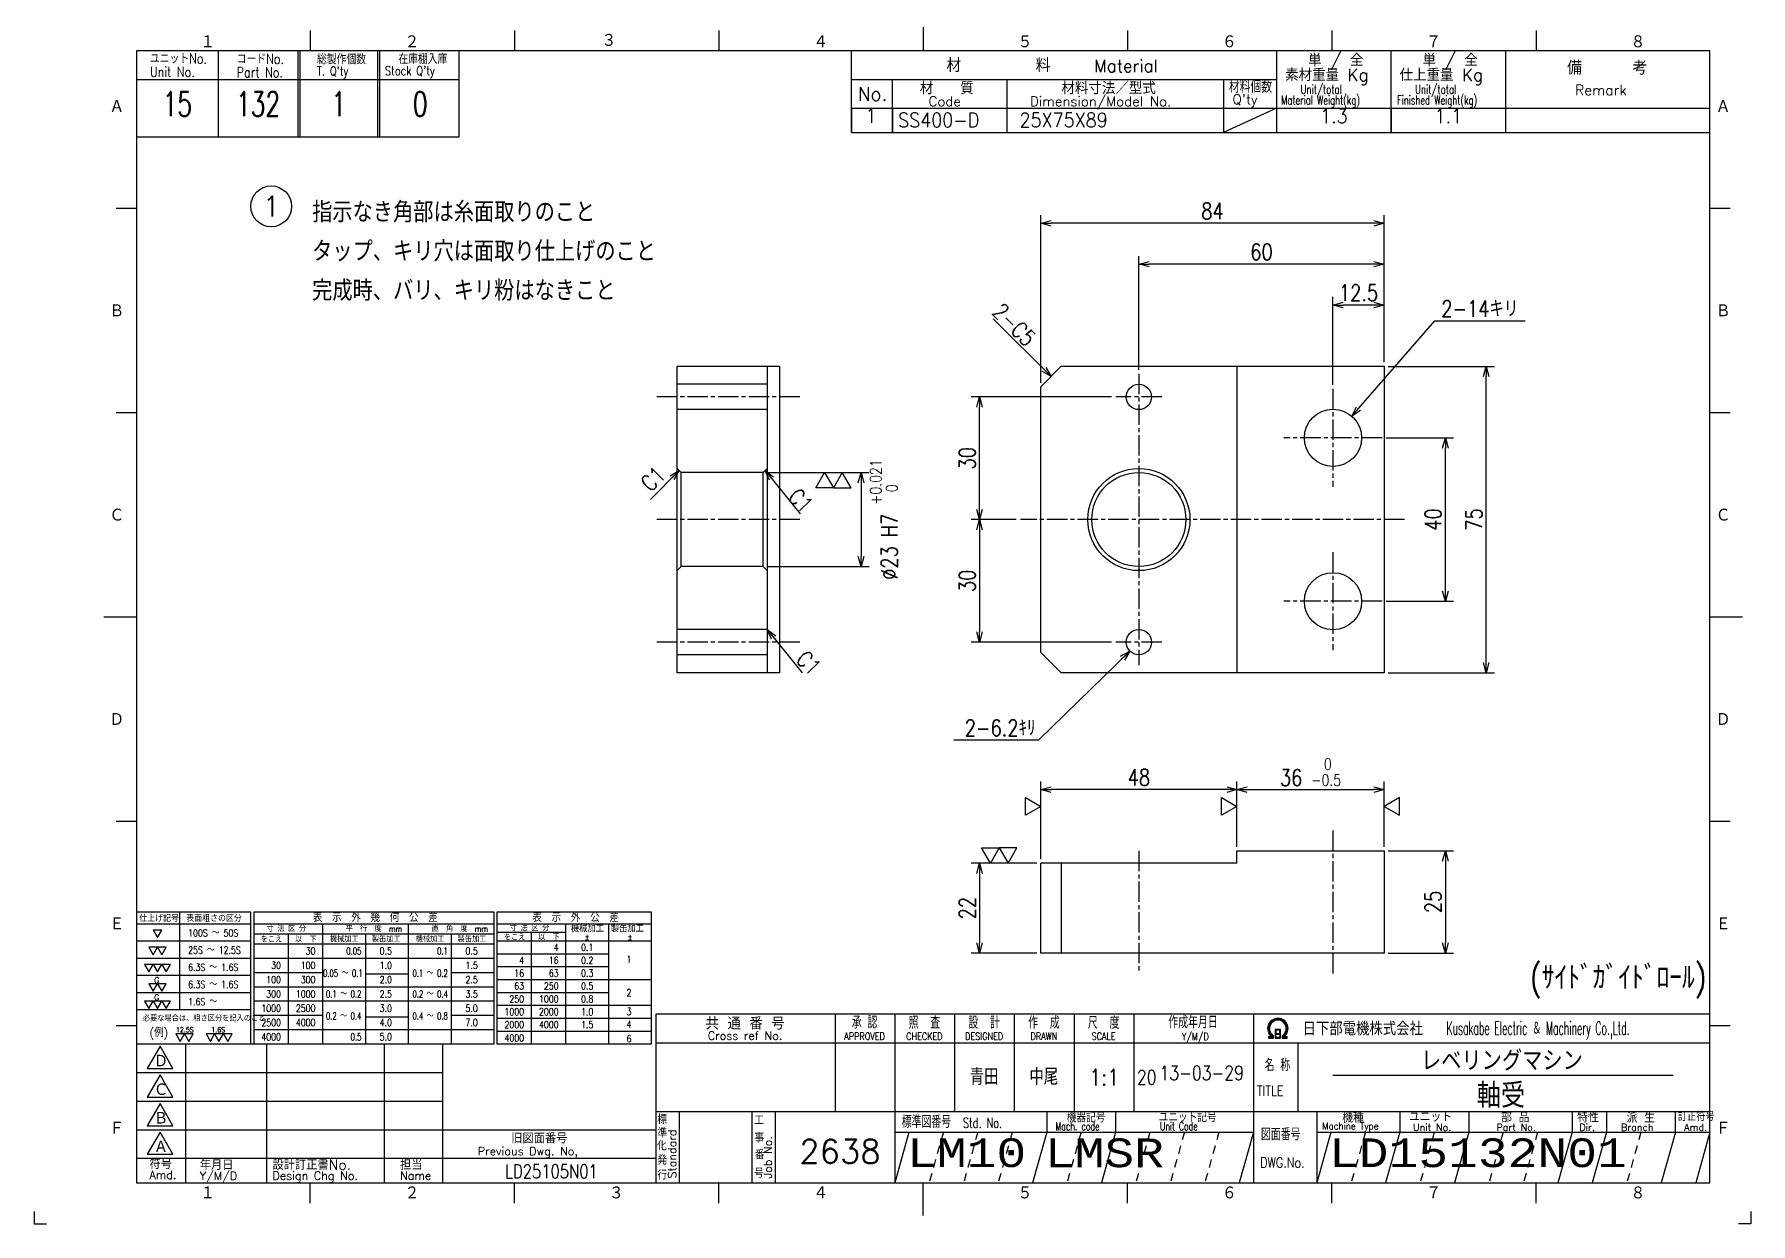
# Model space of a CAD drawing. Extents: x 0 to 420, y 0 to 594.
# Drawn here: x 0 to 420, y 0 to 291.1 of the extents above; entities that cross this region are included whole.
import ezdxf
from ezdxf.enums import TextEntityAlignment as Align

# ---------------------------------------------------------------- set-up
doc = ezdxf.new("R2010")
doc.units = 0
doc.linetypes.add('GEN3A', pattern=[3.5, 2, -1.5])
doc.linetypes.add('GEN7A', pattern=[7.5, 5, -0.75, 1, -0.75])
doc.layers.get('0').update_dxf_attribs({"linetype": 'CONTINUOUS'})
doc.layers.get('DEFPOINTS').update_dxf_attribs({"linetype": 'CONTINUOUS'})
for name, color, linetype in [('2', 5, 'CONTINUOUS'), ('4', 3, 'CONTINUOUS'), ('5', 3, 'CONTINUOUS'), ('6', 52, 'CONTINUOUS'), ('7A', 4, 'GEN7A'), ('8', 1, 'CONTINUOUS'), ('RAHM2', 1, 'CONTINUOUS'), ('RAHM3', 52, 'CONTINUOUS')]:
    doc.layers.add(name, color=color, linetype=linetype)
doc.styles.add('DIMENSION', font='monotxt.shx', dxfattribs={"bigfont": 'bigfont.shx'})
doc.styles.get("Standard").update_dxf_attribs({"font": 'romans.shx', "width": 0.8, "bigfont": 'extfont.shx'})
doc.dimstyles.new('GEN-ISO', dxfattribs={"dimtxt": 4, "dimasz": 2.5, "dimexe": 2, "dimexo": 1, "dimgap": 1, "dimtad": 3, "dimdec": 3, "dimrnd": 0.001, "dimdsep": 46, "dimtxsty": 'Standard', "dimblk": 'OPEN30', "dimcen": 0, "dimclrt": 52, "dimadec": 0, "dimazin": 0, "dimtp": 0.1, "dimtm": 0.1, "dimtfac": 0.6, "dimtdec": 3, "dimtmove": 0, "dimatfit": 3, "dimldrblk": 'OPEN30', "dimfxl": 1, "dimarcsym": 0})

# ---------------------------------------------------------------- blocks, each defined once
blk = doc.blocks.new('1A3ﾌﾞﾋﾝ')
at = {"layer": 'RAHM2', "color": 5, "linetype": 'Continuous'}
for p, q in [((3, 297), (0, 297)), ((0, 297), (0, 294)), ((217.5, 295), (217.5, 287)), ((417, 297), (420, 297)), ((420, 297), (420, 294)), ((67.5, 292), (67.5, 287)), ((117.5, 292), (117.5, 287)), ((167.5, 292), (167.5, 287)), ((267.5, 292), (267.5, 287)), ((317.5, 292), (317.5, 287)), ((367.5, 292), (367.5, 287)), ((410, 287), (25, 287)), ((25, 287), (25, 10)), ((104, 266), (104, 287)), ((410, 10), (410, 287)), ((25, 266), (64.5, 266)), ((64.5, 266), (104, 266)), ((20, 248.5), (25, 248.5)), ((410, 248.5), (415, 248.5)), ((20, 198.5), (25, 198.5)), ((410, 198.5), (415, 198.5)), ((17, 148.5), (25, 148.5)), ((410, 148.5), (418, 148.5)), ((20, 98.5), (25, 98.5)), ((410, 98.5), (415, 98.5)), ((20, 48.5), (25, 48.5)), ((410, 48.5), (415, 48.5)), ((25, 10), (410, 10)), ((67.5, 5), (67.5, 10)), ((117.5, 5), (117.5, 10)), ((217.5, 2), (217.5, 10)), ((267.5, 5), (267.5, 10)), ((317.5, 5), (317.5, 10)), ((367.5, 5), (367.5, 10)), ((0, 3), (0, 0)), ((0, 0), (3, 0)), ((420, 0), (417, 0)), ((420, 3), (420, 0))]:
    blk.add_line(p, q, dxfattribs=at)
at = {"layer": 'RAHM2', "color": 7, "linetype": 'Continuous'}
for p, q in [((45, 287), (45, 266)), ((64.5, 287), (64.5, 266)), ((65, 287), (65, 266)), ((84, 287), (84, 266)), ((84.5, 287), (84.5, 266)), ((200, 267), (200, 287)), ((304, 287), (304, 267)), ((332, 267), (332, 287)), ((360, 287), (360, 267)), ((25, 280), (64.5, 280)), ((64.5, 280), (104, 280)), ((200, 280), (304, 280)), ((210, 267), (210, 280)), ((238, 280), (238, 267)), ((291, 280), (291, 267)), ((200, 273), (410, 273)), ((200, 267), (410, 267)), ((195.93, 51.26), (195.93, 27.42)), ((210.55, 51.26), (210.55, 10)), ((225.18, 51.26), (225.18, 27.42)), ((239.8, 51.26), (239.8, 27.42)), ((254.43, 51.26), (254.43, 27.42)), ((269.05, 51.26), (269.05, 27.42)), ((298.3, 51.26), (298.3, 10)), ((25, 44), (100, 44)), ((37, 44), (37, 10)), ((56.8, 44), (56.8, 10)), ((85.6, 44), (85.6, 10)), ((100, 10), (100, 44)), ((152.05, 44.26), (410, 44.26)), ((269.05, 44.26), (269.05, 27.42)), ((298.3, 44.26), (298.3, 44.26)), ((309.17, 44.26), (309.17, 27.42)), ((25, 37), (100, 37)), ((25, 30), (100, 30)), ((152.05, 27.42), (410, 27.42)), ((157.77, 27.42), (157.77, 10)), ((175.59, 27.42), (175.59, 10)), ((181.3, 27.42), (181.3, 10)), ((247.73, 27.42), (247.73, 22.42)), ((264.59, 27.42), (264.59, 22.42)), ((313.83, 27.42), (313.83, 10)), ((334.15, 27.42), (334.15, 22.42)), ((351, 27.42), (351, 22.42)), ((376.29, 27.42), (376.29, 22.42)), ((384.72, 27.42), (384.72, 22.42)), ((401.57, 22.42), (401.57, 27.42)), ((25, 23), (100, 23)), ((100, 23), (152.05, 23)), ((210.55, 22.42), (298.3, 22.42)), ((313.83, 22.42), (410, 22.42)), ((25, 16), (100, 16)), ((100, 16), (152.05, 16)), ((167.5, 5), (167.5, 10))]:
    blk.add_line(p, q, dxfattribs=at)
at = {"layer": 'RAHM2', "color": 3, "linetype": 'Continuous'}
for p, q in [((317.73, 36.35), (401.03, 36.35)), ((214.02, 22.42), (210.55, 10)), ((247.73, 22.42), (244.26, 10)), ((264.59, 22.42), (261.12, 10)), ((298.3, 22.42), (294.83, 10)), ((334.15, 22.42), (330.68, 10)), ((351, 22.42), (347.54, 10)), ((376.29, 22.42), (372.82, 10)), ((384.72, 22.42), (381.25, 10)), ((410, 22.42), (406.54, 10))]:
    blk.add_line(p, q, dxfattribs=at)
at = {"layer": 'RAHM2', "color": 3, "linetype": 'GEN3A'}
for p, q in [((222.44, 22.42), (218.98, 10)), ((230.87, 22.42), (227.41, 10)), ((239.3, 22.42), (235.84, 10)), ((256.16, 22.42), (252.69, 10)), ((273.01, 22.42), (269.55, 10)), ((281.44, 22.42), (277.98, 10)), ((289.87, 22.42), (286.41, 10)), ((325.72, 22.42), (322.25, 10)), ((342.57, 22.42), (339.11, 10)), ((359.43, 22.42), (355.97, 10)), ((367.86, 22.42), (364.39, 10)), ((393.14, 22.42), (389.68, 10))]:
    blk.add_line(p, q, dxfattribs=at)
at = {"layer": 'RAHM2', "color": 5, "linetype": 'Continuous'}
blk.add_lwpolyline([(410, 51.26), (152.05, 51.26), (152.05, 10)], dxfattribs=at)
at = {"layer": 'RAHM2', "color": 7, "linetype": 'Continuous'}
for points in [[(303.62, 47.51), (303.62, 45.4), (304.92, 45.4), (304.92, 47.51), (303.62, 47.51)], [(303.77, 47.36), (303.77, 46.53), (304.77, 46.53), (304.77, 47.36), (303.77, 47.36)], [(304.77, 46.38), (304.77, 45.55), (303.77, 45.55), (303.77, 46.38), (304.77, 46.38)], [(302.02, 45.4), (303.22, 45.4), (303.22, 46.01)], [(302.02, 45.58), (302.97, 45.58), (302.97, 45.91)], [(302.72, 45.82), (302.72, 45.75), (302.02, 45.75), (302.02, 45.4)], [(305.32, 45.98), (305.32, 45.4), (306.58, 45.4), (306.58, 45.75), (305.85, 45.75), (305.85, 45.8)], [(305.57, 45.87), (305.57, 45.58), (306.58, 45.58)]]:
    blk.add_lwpolyline(points, dxfattribs=at)
for points in [[(30.79, 43.41), (27.65, 37.97), (33.92, 37.97)], [(30.79, 36.41), (27.65, 30.97), (33.92, 30.97)], [(30.79, 29.41), (27.65, 23.97), (33.92, 23.97)], [(30.79, 22.41), (27.65, 16.97), (33.92, 16.97)]]:
    blk.add_lwpolyline(points, close=True, dxfattribs=at)
at = {"layer": 'RAHM2', "color": 3, "linetype": 'Continuous'}
for points in [[(317.29, 22.42), (313.83, 10)], [(401.57, 22.42), (401.57, 22.42), (398.11, 10)]]:
    blk.add_lwpolyline(points, dxfattribs=at)
at = {"layer": 'RAHM2', "color": 7, "linetype": 'Continuous'}
for radius, start, end in [(2.5, 308.2706, 230.8952), (2.28, 303.9949, 234.4013), (2.06, 299.8294, 238.4756)]:
    blk.add_arc((304.3, 47.76), radius, start, end, dxfattribs=at)
at = {"layer": 'RAHM2', "color": 5, "linetype": 'Continuous'}
for s, p in [('１', (40.6, 287.58)), ('２', (90.6, 287.58)), ('４', (190.6, 287.58)), ('５', (240.6, 287.58)), ('６', (290.6, 287.58)), ('７', (340.6, 287.58)), ('８', (390.6, 287.58)), ('Ａ', (18.36, 271.74)), ('Ａ', (411.44, 271.74)), ('Ｂ', (18.36, 221.74)), ('Ｂ', (411.44, 221.74)), ('Ｃ', (18.36, 171.74)), ('Ｃ', (411.44, 171.74)), ('Ｄ', (18.36, 121.74)), ('Ｄ', (411.44, 121.74)), ('Ｅ', (18.36, 71.74)), ('Ｅ', (411.44, 71.74)), ('Ｆ', (18.36, 21.74)), ('Ｆ', (411.44, 21.74)), ('１', (40.6, 5.87)), ('２', (90.6, 5.87)), ('３', (140.6, 5.87)), ('４', (190.6, 5.87)), ('５', (240.6, 5.87)), ('６', (290.6, 5.87)), ('７', (340.6, 5.87)), ('８', (390.6, 5.87))]:
    blk.add_text(s, height=3.31, dxfattribs=at).set_placement(p)
blk.add_text('３', height=3.31, dxfattribs=at).set_placement((140.6, 289.58), align=Align.MIDDLE)
at = {"layer": 'RAHM2', "color": 7, "linetype": 'Continuous'}
for s, height, width, p in [('ユニットNo.', 2.5, 0.8, (28.29, 283.92)), ('コードNo.', 2.5, 0.8, (49.52, 283.81)), ('総製作個数', 2.5, 0.8, (69.17, 283.72)), ('在庫棚入庫', 2.5, 0.8, (89.08, 283.82)), ('Unit No.', 2.5, 0.8, (28.29, 280.64)), ('Part No.', 2.5, 0.8, (49.52, 280.53)), ("T. Q'ty", 2.2, 0.8, (69.17, 280.96)), ("Stock Q'ty", 2.2, 0.8, (85.8, 281.06)), ('材料個数', 3, 0.8, (292.32, 276.75)), ('Unit/total', 2.2, 0.7, (309.86, 276.49)), ('Unit/total', 2.2, 0.7, (337.86, 276.49)), ('Material Weight(kg)', 2.2, 0.68, (305.1, 273.86)), ('Finished Weight(kg)', 2.2, 0.68, (333.46, 273.86)), ('作成年月日', 3, 0.7, (277.49, 47.82)), ('Y/M/D', 1.8, 0.8, (280.79, 44.87)), ('Kusakabe Electric ＆ Machinery Co.,Ltd.', 3.3108, 0.5, (345.56, 46.19)), ('名 称', 3, 0.7, (301.06, 37.33)), ('20', 3.5, 0.8, (269.81, 34.08)), ('TITLE', 2.5, 0.8, (299.18, 31.25)), ('標準図番号', 3, 0.7, (212.26, 23.44)), ('Std. No.', 2.5, 0.7, (227.23, 23.44)), ('機器記号', 2.5, 0.7, (252.65, 24.77)), ('ユニット記号', 2.5, 0.7, (275.14, 24.85)), ('訂正符号', 2, 0.8, (402.2, 25.16)), ('Mach. code', 2, 0.7, (249.86, 22.83)), ('Unit Code', 2, 0.7, (275.45, 22.83)), ('図面番号', 3, 0.7, (300.15, 20.37)), ('Machine Type', 1.7, 0.9, (315.15, 23.05))]:
    blk.add_text(s, height=height, dxfattribs=dict(at, width=width)).set_placement(p)
for s, height, p in [('単 / 全', 3, (311.71, 283.26)), ('単 / 全', 3, (339.71, 283.26)), ('材\u3000\u3000\u3000\u3000\u3000料', 3.311, (223.18, 281.82)), ('Material', 3, (259.34, 281.82)), ('素材重量 Kg', 3, (306.08, 279.63)), ('仕上重量 Kg', 3, (334.08, 279.63)), ('備     考', 3.311, (375.08, 281.21)), ('No.', 3.311, (201.5, 274.82)), ('材\u3000\u3000質', 3, (216.68, 276.39)), ('材料寸法／型式', 3, (251.33, 276.39)), ('Remark', 2.5, (377.03, 276.16)), ('Code', 2.4, (218.82, 273.45)), ('Dimension/Model No.', 2.4, (243.65, 273.45)), ("Q'ty", 2.4, (293.19, 273.93)), ('Ｄ', 3.2, (29.23, 38.2)), ('Ｃ', 3.2, (29.23, 31.2)), ('Ｂ', 3.2, (29.23, 24.2)), ('標', 2, (152.44, 24.43)), ('工', 2, (176.15, 24.24)), ('機種', 2.4, (320.08, 24.76)), ('ユニット', 2.4, (336.39, 24.96)), ('部 品', 2.4, (358.93, 24.79)), ('特性', 2.4, (377.55, 24.78)), ('派 生', 2.4, (389.65, 24.72)), ('旧図面番号', 2.5, (116.71, 19.69)), ('準', 2, (152.47, 21.11)), ('事', 2, (176.17, 19.92)), ('Unit No.', 1.7, (337.39, 22.76)), ('Part No.', 1.7, (357.81, 22.76)), ('Dir.', 1.7, (378.09, 22.76)), ('Branch', 1.7, (388.28, 22.76)), ('Amd.', 1.7, (403.74, 22.76)), ('Ａ', 3.2, (29.23, 17.2)), ('Previous Dwg. No,', 2, (108.5, 16.75)), ('化', 2, (152.37, 17.95)), ('番', 2, (176.31, 15.76)), ('Amd.', 2, (28.17, 10.93)), ('符号', 2.5, (28.17, 13.37)), ('Y/M/D', 2, (40.49, 10.7)), ('年月日', 2.5, (40.49, 13.14)), ('設計訂正書No.', 2.5, (58.29, 13.18)), ('Design Chg No.', 2, (58.29, 10.75)), ('担当', 2.5, (89.5, 13.18)), ('Name', 2, (89.5, 10.75)), ('行', 2, (152.46, 10.82)), ('発', 2, (152.46, 14.47)), ('号', 2, (176.11, 11.28))]:
    blk.add_text(s, height=height, dxfattribs=at).set_placement(p)
for s, height, p in [('共 通 番 号', 3, (173.93, 49.14)), ('Cross ref No.', 2, (173.93, 46.01))]:
    blk.add_text(s, height=height, dxfattribs=at).set_placement(p, align=Align.MIDDLE)
for s, height, width, p in [('承 認', 3, 0.7, (203.18, 49.35)), ('照  査', 3, 0.7, (217.8, 49.35)), ('設  計', 3, 0.7, (232.43, 49.35)), ('作  成', 3, 0.7, (247.05, 49.35)), ('尺  度', 3, 0.7, (261.67, 49.35)), ('APPROVED', 1.8, 0.8, (203.18, 45.85)), ('CHECKED', 1.8, 0.8, (217.8, 45.85)), ('DESIGNED', 1.8, 0.8, (232.43, 45.85)), ('DRAWN', 1.8, 0.8, (247.05, 45.85)), ('SCALE', 1.8, 0.8, (261.67, 45.85)), ('DWG.No.', 2.5, 0.8, (305.41, 14.96))]:
    blk.add_text(s, height=height, dxfattribs=dict(at, width=width)).set_placement(p, align=Align.MIDDLE)
at = {"layer": 'RAHM2', "color": 7, "linetype": 'Continuous', "width": 0.844147}
blk.add_text('日下部電機株式会社', height=3.311, dxfattribs=at).set_placement((310.35, 46.06), (339.79, 46.06), align=Align.FIT)
at = {"layer": 'RAHM2', "color": 7, "linetype": 'Continuous'}
for s, p in [('Standard', (157.07, 11.05)), ('Job No.', (180.5, 11.05))]:
    blk.add_text(s, height=2, rotation=90, dxfattribs=at).set_placement(p)
at = {"layer": 'RAHM2', "color": 5, "linetype": 'Continuous', "width": 0.7}
for tag, p in [('HEADER3', (35, 274.01)), ('HEADER4', (54.75, 274)), ('HEADER15', (74.49, 274)), ('HEADER16', (94.43, 274))]:
    blk.add_attdef(tag, text='', height=6, dxfattribs=at).set_placement(p, align=Align.MIDDLE)
at = {"layer": 'RAHM2', "color": 7, "linetype": 'Continuous'}
blk.add_attdef('HEADER5', text='', height=2.5, dxfattribs=at).set_placement((63.69, 267.1), align=Align.BOTTOM_RIGHT)
for tag, height, width, p in [('HEADER1', 5, 0.9, (359.12, 40.15)), ('HEADER7', 5, 0.8, (174.38, 35.8)), ('GEN-TITLE-SCA', 4, 0.85, (261.79, 35.85)), ('HEADER2', 6, 0.9, (358.89, 31.68)), ('HEADER11', 3.2, 0.63, (46.91, 19.38)), ('HEADER9', 3.33, 0.8, (71.4, 19.2)), ('HEADER10', 3.5, 0.8, (92.57, 19.22)), ('HEADER14', 3.31, 0.8, (126.54, 12.82))]:
    blk.add_attdef(tag, text='', height=height, dxfattribs=dict(at, width=width)).set_placement(p, align=Align.MIDDLE)
at = {"layer": 'RAHM2', "color": 7, "linetype": 'Continuous', "width": 0.8}
blk.add_attdef('GEN-TITLE-DAT', text='', height=3.5, dxfattribs=at).set_placement((275.35, 34.1), align=Align.BOTTOM_LEFT)
at = {"layer": 'RAHM2', "color": 5, "linetype": 'Continuous'}
blk.add_attdef('HEADER6', text='', height=5.8, dxfattribs=at).set_placement((207.09, 13.03), align=Align.BOTTOM_RIGHT)
at = {"layer": 'RAHM2', "color": 5, "linetype": 'Continuous', "style": 'DIMENSION', "width": 1.2}
for tag, p in [('HEADER13', (213.56, 11.75)), ('HEADER12', (247.26, 11.72)), ('GEN-TITLE-DWG', (316.79, 11.74))]:
    blk.add_attdef(tag, text='', height=7.02, dxfattribs=at).set_placement(p, align=Align.BOTTOM_LEFT)
blk.add_attdef('HEADER8', text='', height=7.02, dxfattribs=at).set_placement((406.69, 11.71), align=Align.BOTTOM_RIGHT)
blk = doc.blocks.new('_Open30')
at = {"color": 0, "linetype": 'ByBlock', "lineweight": -2}
for p, q in [((-1, 0.27), (0, 0)), ((0, 0), (-1, -0.27)), ((0, 0), (-1, 0))]:
    blk.add_line(p, q, dxfattribs=at)
blk = doc.blocks.new('*D4')
at = {"layer": '5', "color": 0, "lineweight": -2, "transparency": 16777216}
for p, q in [((240.29, 172.31), (229.29, 172.31)), ((231.29, 169.81), (231.29, 144.81)), ((263.63, 142.31), (229.29, 142.31))]:
    blk.add_line(p, q, dxfattribs=at)
at = {"layer": 'DEFPOINTS', "color": 0, "transparency": 16777216}
for p in [(241.29, 172.31), (231.29, 142.31), (264.63, 142.31)]:
    blk.add_point(p, dxfattribs=at)
at = {"layer": '5', "color": 0, "lineweight": -2, "transparency": 16777216, "xscale": 2.5, "yscale": 2.5, "zscale": 2.5}
for p, rotation in [((231.29, 172.31), 90), ((231.29, 142.31), 270)]:
    blk.add_blockref('_Open30', p, dxfattribs=dict(at, rotation=rotation))
at = {"layer": '5', "color": 52, "transparency": 16777216, "insert": (228.29, 157.31), "char_height": 4, "attachment_point": 5, "rotation": 90}
blk.add_mtext('30', dxfattribs=at)
blk = doc.blocks.new('*D5')
at = {"layer": '5', "color": 0, "lineweight": -2, "transparency": 16777216}
for p, q in [((330.79, 192.31), (347.29, 192.31)), ((345.29, 154.81), (345.29, 189.81)), ((330.79, 152.31), (347.29, 152.31))]:
    blk.add_line(p, q, dxfattribs=at)
at = {"layer": 'DEFPOINTS', "color": 0, "transparency": 16777216}
for p in [(329.79, 192.31), (345.29, 192.31), (329.79, 152.31)]:
    blk.add_point(p, dxfattribs=at)
at = {"layer": '5', "color": 0, "lineweight": -2, "transparency": 16777216, "xscale": 2.5, "yscale": 2.5, "zscale": 2.5}
for p, rotation in [((345.29, 192.31), 90), ((345.29, 152.31), 270)]:
    blk.add_blockref('_Open30', p, dxfattribs=dict(at, rotation=rotation))
at = {"layer": '5', "color": 52, "transparency": 16777216, "insert": (342.29, 172.31), "char_height": 4, "attachment_point": 5, "rotation": 90}
blk.add_mtext('40', dxfattribs=at)
blk = doc.blocks.new('*D6')
at = {"layer": '5', "color": 0, "lineweight": -2, "transparency": 16777216}
for p, q in [((331.29, 209.81), (357.29, 209.81)), ((355.29, 137.31), (355.29, 207.31)), ((331.29, 134.81), (357.29, 134.81))]:
    blk.add_line(p, q, dxfattribs=at)
at = {"layer": 'DEFPOINTS', "color": 0, "transparency": 16777216}
for p in [(330.29, 209.81), (355.29, 209.81), (330.29, 134.81)]:
    blk.add_point(p, dxfattribs=at)
at = {"layer": '5', "color": 0, "lineweight": -2, "transparency": 16777216, "xscale": 2.5, "yscale": 2.5, "zscale": 2.5}
for p, rotation in [((355.29, 209.81), 90), ((355.29, 134.81), 270)]:
    blk.add_blockref('_Open30', p, dxfattribs=dict(at, rotation=rotation))
at = {"layer": '5', "color": 52, "transparency": 16777216, "insert": (352.29, 172.31), "char_height": 4, "attachment_point": 5, "rotation": 90}
blk.add_mtext('75', dxfattribs=at)
blk = doc.blocks.new('*D7')
at = {"layer": '5', "color": 0, "lineweight": -2, "transparency": 16777216}
for p, q in [((317.79, 205.31), (317.79, 226.81)), ((330.29, 210.81), (330.29, 226.81)), ((327.79, 224.81), (320.29, 224.81))]:
    blk.add_line(p, q, dxfattribs=at)
at = {"layer": 'DEFPOINTS', "color": 0, "transparency": 16777216}
for p in [(317.79, 224.81), (330.29, 209.81), (317.79, 204.31)]:
    blk.add_point(p, dxfattribs=at)
at = {"layer": '5', "color": 0, "lineweight": -2, "transparency": 16777216, "xscale": 2.5, "yscale": 2.5, "zscale": 2.5, "rotation": 180}
blk.add_blockref('_Open30', (317.79, 224.81), dxfattribs=at)
at = {"layer": '5', "color": 0, "lineweight": -2, "transparency": 16777216, "xscale": 2.5, "yscale": 2.5, "zscale": 2.5}
blk.add_blockref('_Open30', (330.29, 224.81), dxfattribs=at)
at = {"layer": '5', "color": 52, "transparency": 16777216, "insert": (324.04, 227.81), "char_height": 4, "attachment_point": 5}
blk.add_mtext('12.5', dxfattribs=at)
blk = doc.blocks.new('*D8')
at = {"layer": '5', "color": 0, "lineweight": -2, "transparency": 16777216}
for p, q in [((294.29, 92.23), (294.29, 108.23)), ((296.79, 106.23), (327.79, 106.23)), ((330.29, 92.23), (330.29, 108.23))]:
    blk.add_line(p, q, dxfattribs=at)
at = {"layer": 'DEFPOINTS', "color": 0, "transparency": 16777216}
for p in [(330.29, 106.23), (294.29, 91.23), (330.29, 91.23)]:
    blk.add_point(p, dxfattribs=at)
at = {"layer": '5', "color": 0, "lineweight": -2, "transparency": 16777216, "xscale": 2.5, "yscale": 2.5, "zscale": 2.5, "rotation": 180}
blk.add_blockref('_Open30', (294.29, 106.23), dxfattribs=at)
at = {"layer": '5', "color": 0, "lineweight": -2, "transparency": 16777216, "xscale": 2.5, "yscale": 2.5, "zscale": 2.5}
blk.add_blockref('_Open30', (330.29, 106.23), dxfattribs=at)
at = {"layer": '5', "color": 52, "transparency": 16777216, "insert": (312.29, 110.5), "char_height": 4, "attachment_point": 5}
blk.add_mtext('36 \\H2.8;\\S  0^ -0.5;', dxfattribs=at)
blk = doc.blocks.new('*D9')
at = {"layer": '5', "color": 0, "lineweight": -2, "transparency": 16777216}
for p, q in [((246.29, 89.23), (246.29, 108.23)), ((291.79, 106.23), (248.79, 106.23)), ((294.29, 92.23), (294.29, 108.23))]:
    blk.add_line(p, q, dxfattribs=at)
at = {"layer": 'DEFPOINTS', "color": 0, "transparency": 16777216}
for p in [(246.29, 106.23), (246.29, 88.23), (294.29, 91.23)]:
    blk.add_point(p, dxfattribs=at)
at = {"layer": '5', "color": 0, "lineweight": -2, "transparency": 16777216, "xscale": 2.5, "yscale": 2.5, "zscale": 2.5, "rotation": 180}
blk.add_blockref('_Open30', (246.29, 106.23), dxfattribs=at)
at = {"layer": '5', "color": 0, "lineweight": -2, "transparency": 16777216, "xscale": 2.5, "yscale": 2.5, "zscale": 2.5}
blk.add_blockref('_Open30', (294.29, 106.23), dxfattribs=at)
at = {"layer": '5', "color": 52, "transparency": 16777216, "insert": (270.29, 109.23), "char_height": 4, "attachment_point": 5}
blk.add_mtext('48', dxfattribs=at)
blk = doc.blocks.new('*D10')
at = {"layer": '5', "color": 0, "lineweight": -2, "transparency": 16777216}
for p, q in [((246.29, 205.81), (246.29, 246.81)), ((327.79, 244.81), (248.79, 244.81)), ((330.29, 210.81), (330.29, 246.81))]:
    blk.add_line(p, q, dxfattribs=at)
at = {"layer": 'DEFPOINTS', "color": 0, "transparency": 16777216}
for p in [(246.29, 244.81), (330.29, 209.81), (246.29, 204.81)]:
    blk.add_point(p, dxfattribs=at)
at = {"layer": '5', "color": 0, "lineweight": -2, "transparency": 16777216, "xscale": 2.5, "yscale": 2.5, "zscale": 2.5, "rotation": 180}
blk.add_blockref('_Open30', (246.29, 244.81), dxfattribs=at)
at = {"layer": '5', "color": 0, "lineweight": -2, "transparency": 16777216, "xscale": 2.5, "yscale": 2.5, "zscale": 2.5}
blk.add_blockref('_Open30', (330.29, 244.81), dxfattribs=at)
at = {"layer": '5', "color": 52, "transparency": 16777216, "insert": (288.29, 247.81), "char_height": 4, "attachment_point": 5}
blk.add_mtext('84', dxfattribs=at)
blk = doc.blocks.new('*D11')
at = {"layer": '5', "color": 0, "lineweight": -2, "transparency": 16777216}
for p, q in [((270.29, 208.97), (270.29, 236.81)), ((330.29, 210.81), (330.29, 236.81)), ((327.79, 234.81), (272.79, 234.81))]:
    blk.add_line(p, q, dxfattribs=at)
at = {"layer": 'DEFPOINTS', "color": 0, "transparency": 16777216}
for p in [(270.29, 234.81), (270.29, 207.97), (330.29, 209.81)]:
    blk.add_point(p, dxfattribs=at)
at = {"layer": '5', "color": 0, "lineweight": -2, "transparency": 16777216, "xscale": 2.5, "yscale": 2.5, "zscale": 2.5, "rotation": 180}
blk.add_blockref('_Open30', (270.29, 234.81), dxfattribs=at)
at = {"layer": '5', "color": 0, "lineweight": -2, "transparency": 16777216, "xscale": 2.5, "yscale": 2.5, "zscale": 2.5}
blk.add_blockref('_Open30', (330.29, 234.81), dxfattribs=at)
at = {"layer": '5', "color": 52, "transparency": 16777216, "insert": (300.29, 237.81), "char_height": 4, "attachment_point": 5}
blk.add_mtext('60', dxfattribs=at)
blk = doc.blocks.new('*D12')
at = {"layer": '5', "color": 0, "lineweight": -2, "transparency": 16777216}
for p, q in [((245.29, 88.23), (229.29, 88.23)), ((231.29, 85.73), (231.29, 68.73)), ((245.29, 66.23), (229.29, 66.23))]:
    blk.add_line(p, q, dxfattribs=at)
at = {"layer": 'DEFPOINTS', "color": 0, "transparency": 16777216}
for p in [(246.29, 88.23), (231.29, 66.23), (246.29, 66.23)]:
    blk.add_point(p, dxfattribs=at)
at = {"layer": '5', "color": 0, "lineweight": -2, "transparency": 16777216, "xscale": 2.5, "yscale": 2.5, "zscale": 2.5}
for p, rotation in [((231.29, 88.23), 90), ((231.29, 66.23), 270)]:
    blk.add_blockref('_Open30', p, dxfattribs=dict(at, rotation=rotation))
at = {"layer": '5', "color": 52, "transparency": 16777216, "insert": (228.29, 77.23), "char_height": 4, "attachment_point": 5, "rotation": 90}
blk.add_mtext('22', dxfattribs=at)
blk = doc.blocks.new('*D13')
at = {"layer": '5', "color": 0, "lineweight": -2, "transparency": 16777216}
for p, q in [((331.29, 91.23), (347.29, 91.23)), ((345.29, 88.73), (345.29, 68.73)), ((331.29, 66.23), (347.29, 66.23))]:
    blk.add_line(p, q, dxfattribs=at)
at = {"layer": 'DEFPOINTS', "color": 0, "transparency": 16777216}
for p in [(330.29, 91.23), (330.29, 66.23), (345.29, 66.23)]:
    blk.add_point(p, dxfattribs=at)
at = {"layer": '5', "color": 0, "lineweight": -2, "transparency": 16777216, "xscale": 2.5, "yscale": 2.5, "zscale": 2.5}
for p, rotation in [((345.29, 91.23), 90), ((345.29, 66.23), 270)]:
    blk.add_blockref('_Open30', p, dxfattribs=dict(at, rotation=rotation))
at = {"layer": '5', "color": 52, "transparency": 16777216, "insert": (342.29, 78.73), "char_height": 4, "attachment_point": 5, "rotation": 90}
blk.add_mtext('25', dxfattribs=at)
blk = doc.blocks.new('*D14')
at = {"layer": '5', "color": 0, "lineweight": -2, "transparency": 16777216}
for p, q in [((179.31, 183.81), (204.31, 183.81)), ((202.31, 181.31), (202.31, 163.31)), ((179.31, 160.81), (204.31, 160.81))]:
    blk.add_line(p, q, dxfattribs=at)
at = {"layer": 'DEFPOINTS', "color": 0, "transparency": 16777216}
for p in [(178.31, 183.81), (178.31, 160.81), (202.31, 160.81)]:
    blk.add_point(p, dxfattribs=at)
at = {"layer": '5', "color": 0, "lineweight": -2, "transparency": 16777216, "xscale": 2.5, "yscale": 2.5, "zscale": 2.5}
for p, rotation in [((202.31, 183.81), 90), ((202.31, 160.81), 270)]:
    blk.add_blockref('_Open30', p, dxfattribs=dict(at, rotation=rotation))
at = {"layer": '5', "color": 52, "transparency": 16777216, "insert": (207.87, 172.31), "char_height": 4, "attachment_point": 5, "rotation": 90}
blk.add_mtext('%%C23 H7 \\H2.8;\\S+0.021^   0;', dxfattribs=at)
blk = doc.blocks.new('STDBUHIN')
at = {"color": 7}
for p, q in [((0, 0), (0, -6)), ((10, 0), (10, -6)), ((38, 0), (38, -6)), ((91, 0), (91, -6)), ((104, 0), (104, -6)), ((132, 0), (132, -6)), ((160, 0), (160, -6)), ((0, -6), (210, -6))]:
    blk.add_line(p, q, dxfattribs=at)
at = {"layer": 'RAHM3', "color": 7, "width": 0.9}
for tag, p in [('1GENST', (4.710911, -4.609434)), ('4GENST', (96.434633, -4.658422)), ('5GENST', (118, -4.729)), ('6GENST', (146, -4.729))]:
    blk.add_attdef(tag, text='', height=3.5, dxfattribs=at).set_placement(p, align=Align.BOTTOM_CENTER)
at = {"layer": 'RAHM3', "color": 7}
for tag, p, width in [('2GENST', (11.373533, -4.658422), 0.8), ('3GENST', (41.070972, -4.658422), 0.8), ('7GENST', (162.759538, -4.671383), 0.9)]:
    blk.add_attdef(tag, p, '', height=3.5, dxfattribs=dict(at, width=width))
blk = doc.blocks.new('GENBALLOON1')
blk.add_circle((0, 0), 5)
at = {"flags": 1}
blk.add_attdef('GEN_PARENT', text='', height=2.5, dxfattribs=at).set_placement((0, 0), align=Align.MIDDLE)
blk.add_attdef('REF_NO', text='', height=3.5).set_placement((0, 0), align=Align.MIDDLE)
at = {"color": 7, "flags": 1}
for tag, p in [('5GENINF', (6.43, 0.96)), ('6GENINF', (6.43, 0.63)), ('7GENINF', (6.43, 0.3)), ('8GENINF', (6.43, -0.04)), ('9GENINF', (6.43, -0.37)), ('3GENINF', (6.43, -2.34)), ('4GENINF', (6.43, -2.67)), ('10GENINF', (6.43, -0.7)), ('11GENINF', (6.43, -1)), ('12GENINF', (6.43, -1.34)), ('13GENINF', (6.43, -1.67)), ('14GENINF', (6.43, -2)), ('15GENINF', (6.43, -3)), ('16GENINF', (6.43, -3.34)), ('17GENINF', (6.43, -3.7)), ('18GENINF', (6.43, -4.04)), ('19GENINF', (6.43, -4.37)), ('20GENINF', (6.43, -4.7)), ('21GENINF', (6.43, -5.04)), ('22GENINF', (6.43, -5.37))]:
    blk.add_attdef(tag, p, '', height=0.2, dxfattribs=at)
blk = doc.blocks.new('*D15')
at = {"layer": '5', "color": 0, "lineweight": -2, "transparency": 16777216}
for p, q in [((263.63, 202.31), (229.29, 202.31)), ((231.29, 174.81), (231.29, 199.81)), ((240.29, 172.31), (229.29, 172.31))]:
    blk.add_line(p, q, dxfattribs=at)
at = {"layer": 'DEFPOINTS', "color": 0, "transparency": 16777216}
for p in [(231.29, 202.31), (264.63, 202.31), (241.29, 172.31)]:
    blk.add_point(p, dxfattribs=at)
at = {"layer": '5', "color": 0, "lineweight": -2, "transparency": 16777216, "xscale": 2.5, "yscale": 2.5, "zscale": 2.5}
for p, rotation in [((231.29, 202.31), 90), ((231.29, 172.31), 270)]:
    blk.add_blockref('_Open30', p, dxfattribs=dict(at, rotation=rotation))
at = {"layer": '5', "color": 52, "transparency": 16777216, "insert": (228.29, 187.31), "char_height": 4, "attachment_point": 5, "rotation": 90}
blk.add_mtext('30', dxfattribs=at)
blk = doc.blocks.new('A$C2A7F1BD4')
for p, q in [((0, 29.4), (28, 29.4)), ((10.5, 32.2), (10.5, 8.4)), ((28.7, 29.4), (87.5, 29.4)), ((28.7, 26.95), (87.5, 26.95)), ((37.1, 26.95), (37.1, 0)), ((45.5, 29.4), (45.5, 0)), ((56, 26.95), (56, 0)), ((66.5, 29.4), (66.5, 0)), ((77, 26.95), (77, 0)), ((88.2, 29.4), (126, 29.4)), ((88.2, 27.3), (105, 27.3)), ((96.6, 27.3), (96.6, 0)), ((105, 29.4), (105, 0)), ((115.5, 29.4), (115.5, 0)), ((28.7, 24.5), (87.5, 24.5)), ((88.2, 25.2), (126, 25.2)), ((0, 8.4), (28, 8.4))]:
    blk.add_line(p, q)
for points in [[(5.16, 26.02), (6.22, 27.86), (4.1, 27.86), (5.16, 26.02)], [(4.1, 21.82), (5.16, 23.66), (3.04, 23.66), (4.1, 21.82)], [(6.22, 21.82), (7.28, 23.66), (5.16, 23.66), (6.22, 21.82)], [(3.04, 17.62), (4.1, 19.46), (1.98, 19.46), (3.04, 17.62)], [(5.16, 17.62), (6.22, 19.46), (4.1, 19.46), (5.16, 17.62)], [(7.28, 17.62), (8.35, 19.46), (6.22, 19.46), (7.28, 17.62)], [(4.1, 12.86), (5.16, 14.69), (3.04, 14.69), (4.1, 12.86)], [(6.22, 12.86), (7.28, 14.69), (5.16, 14.69), (6.22, 12.86)], [(3.04, 8.66), (4.1, 10.49), (1.98, 10.49), (3.04, 8.66)], [(5.16, 8.66), (6.22, 10.49), (4.1, 10.49), (5.16, 8.66)], [(7.28, 8.66), (8.35, 10.49), (6.22, 10.49), (7.28, 8.66)], [(10.7, 0.61), (11.76, 2.45), (9.63, 2.45), (10.7, 0.61)], [(12.82, 0.61), (13.88, 2.45), (11.76, 2.45), (12.82, 0.61)], [(18.07, 0.61), (19.13, 2.45), (17.01, 2.45), (18.07, 0.61)], [(20.19, 0.61), (21.26, 2.45), (19.13, 2.45), (20.19, 0.61)], [(22.32, 0.61), (23.38, 2.45), (21.26, 2.45), (22.32, 0.61)]]:
    blk.add_lwpolyline(points, close=True)
at = {"layer": '2'}
for points in [[(0, 0), (28, 0), (28, 32.2), (0, 32.2)], [(28.7, 0), (87.5, 0), (87.5, 32.2), (28.7, 32.2)], [(88.2, 0), (126, 0), (126, 32.2), (88.2, 32.2)]]:
    blk.add_lwpolyline(points, close=True, dxfattribs=at)
at = {"layer": '4'}
for p, q in [((0, 25.2), (28, 25.2)), ((0, 21), (28, 21)), ((88.2, 22.05), (115.5, 22.05)), ((28.7, 21), (87.5, 21)), ((28.7, 17.5), (45.5, 17.5)), ((56, 17.15), (66.5, 17.15)), ((77, 17.5), (87.5, 17.5)), ((88.2, 18.9), (115.5, 18.9)), ((0, 16.8), (28, 16.8)), ((28.7, 14), (87.5, 14)), ((88.2, 15.75), (126, 15.75)), ((0, 12.6), (28, 12.6)), ((28.7, 10.5), (87.5, 10.5)), ((88.2, 12.6), (115.5, 12.6)), ((88.2, 9.45), (126, 9.45)), ((28.7, 7), (45.5, 7)), ((56, 6.65), (66.5, 6.65)), ((77, 7), (87.5, 7)), ((88.2, 6.3), (126, 6.3)), ((28.7, 3.5), (87.5, 3.5)), ((88.2, 3.15), (126, 3.15))]:
    blk.add_line(p, q, dxfattribs=at)
at = {"width": 0.9}
for s, height, p in [('仕上げ記号', 1.54, (5.53, 29.91)), ('表面粗さの区分', 1.54, (18.98, 29.91)), ('をこえ', 1.4, (33.04, 24.85)), ('寸 法 区 分', 1.4, (36.67, 27.45)), ('以\u3000下', 1.4, (41.44, 24.85)), ('機械加工', 1.4, (50.85, 24.93)), ('平\u3000行\u3000度\u3000mm', 1.4, (58.11, 27.45)), ('製缶加工', 1.4, (61.11, 24.93)), ('機械加工', 1.4, (71.85, 24.93)), ('直\u3000角\u3000度\u3000mm', 1.4, (79.11, 27.45)), ('製缶加工', 1.4, (82.11, 24.93)), ('をこえ', 1.4, (92.54, 25.38)), ('寸 法 区 分', 1.4, (96.17, 27.62)), ('以\u3000下', 1.4, (100.94, 25.38)), ('機械加工', 1.61, (110.35, 27.35)), ('%%P', 1.4, (110.27, 25.48)), ('製缶加工', 1.61, (120.13, 27.35)), ('%%P', 1.4, (120.77, 25.48))]:
    blk.add_text(s, height=height, dxfattribs=at).set_placement(p, align=Align.CENTER)
for s, p in [('表\u3000示\u3000外\u3000幾\u3000何\u3000公\u3000差', (58.43, 29.86)), ('表\u3000示\u3000外\u3000公\u3000差', (107.45, 29.86))]:
    blk.add_text(s, height=1.96).set_placement(p, align=Align.CENTER)
for s, height, width, p in [('100S ～ 50S', 1.75, 0.8, (12.64, 26.26)), ('25S ～ 12.5S', 1.75, 0.8, (12.64, 22.06)), ('0.1', 1.75, 0.8, (108.79, 22.73)), ('0.2', 1.75, 0.8, (108.79, 19.58)), ('1', 1.75, 0.8, (119.92, 19.81)), ('6.3S ～ 1.6S', 1.75, 0.8, (12.64, 17.86)), ('0.3', 1.75, 0.8, (108.79, 16.43)), ('6.3S ～ 1.6S', 1.75, 0.8, (12.64, 13.66)), ('0.5', 1.75, 0.8, (108.79, 13.28)), ('2', 1.75, 0.8, (119.92, 11.65)), ('1.6S ～ ', 1.75, 0.8, (12.64, 9.46)), ('0.8', 1.75, 0.8, (108.79, 10.13)), ('1.0', 1.75, 0.8, (108.79, 6.98)), ('3', 1.75, 0.8, (119.92, 7.04)), ('必要な場合は、粗さ区分を記入のこと', 1.4, 0.9, (1.56, 5.54)), ('1.5', 1.75, 0.8, (108.79, 3.83)), ('4', 1.75, 0.8, (119.92, 3.89)), ('(例)', 2, 0.9, (3.23, 1.73)), ('12.5S', 1.26, 0.8, (9.67, 2.83)), ('1.6S', 1.26, 0.8, (18.32, 2.83)), ('6', 1.75, 0.8, (119.92, 0.39))]:
    blk.add_text(s, height=height, dxfattribs=dict(width=width)).set_placement(p)
for s, width, p in [('30', 0.8, (43.8, 21.85)), ('0.05', 0.7, (55.02, 21.85)), ('0.5', 0.8, (62.51, 21.85)), ('0.1', 0.7, (76.19, 21.85)), ('0.5', 0.8, (83.51, 21.85)), ('4', 0.8, (94.85, 19.58)), ('16', 0.8, (103.3, 19.58)), ('4', 0.8, (103.3, 22.73)), ('30', 0.8, (35.35, 18.35)), ('100', 0.8, (43.8, 18.35)), ('0.05 ～ 0.1', 0.7, (55.36, 16.42)), ('1.0', 0.8, (62.51, 18.35)), ('0.1 ～ 0.2', 0.7, (76.19, 16.42)), ('1.5', 0.8, (83.51, 18.35)), ('16', 0.8, (94.85, 16.43)), ('63', 0.8, (103.3, 16.43)), ('300', 0.8, (35.35, 11.35)), ('100', 0.8, (35.35, 14.85)), ('1000', 0.8, (43.8, 11.35)), ('300', 0.8, (43.8, 14.85)), ('0.1 ～ 0.2', 0.7, (55.02, 11.35)), ('2.0', 0.8, (62.51, 14.85)), ('2.5', 0.8, (62.51, 11.35)), ('0.2 ～ 0.4', 0.7, (76.19, 11.35)), ('2.5', 0.8, (83.51, 14.85)), ('3.5', 0.8, (83.51, 11.35)), ('63', 0.8, (94.85, 13.28)), ('250', 0.8, (103.3, 13.28)), ('1000', 0.8, (35.35, 7.85)), ('2500', 0.8, (43.8, 7.85)), ('3.0', 0.8, (62.51, 7.85)), ('5.0', 0.8, (83.51, 7.85)), ('1000', 0.8, (94.85, 6.98)), ('250', 0.8, (94.85, 10.13)), ('2000', 0.8, (103.3, 6.98)), ('1000', 0.8, (103.3, 10.13)), ('2500', 0.8, (35.35, 4.35)), ('4000', 0.8, (43.8, 4.35)), ('0.2 ～ 0.4', 0.7, (55.02, 5.93)), ('4.0', 0.8, (62.51, 4.35)), ('0.4 ～ 0.8', 0.7, (76.19, 5.93)), ('7.0', 0.8, (83.51, 4.35)), ('2000', 0.8, (94.85, 3.83)), ('4000', 0.8, (103.3, 3.83)), ('4000', 0.8, (35.35, 0.85)), ('0.5', 0.7, (55.02, 0.85)), ('5.0', 0.8, (62.51, 0.85)), ('4000', 0.8, (94.85, 0.58))]:
    blk.add_text(s, height=1.75, dxfattribs=dict(width=width)).set_placement(p, align=Align.RIGHT)
for p in [(5.6, 14.89), (5.6, 10.69)]:
    blk.add_text('G', height=1.4).set_placement(p, align=Align.RIGHT)

msp = doc.modelspace()

# ---------------------------------------------------------------- linework, layer by layer
msp.add_line((304, 273), (291, 267))
at = {"layer": '2'}
for p, q in [((157.3125, 134.8141), (157.3125, 209.8141)), ((157.3125, 209.8141), (182.3125, 209.8141)), ((179.3125, 209.8141), (179.3125, 134.8141)), ((182.3125, 209.8141), (182.3125, 134.8141)), ((251.2876, 209.8141), (246.2876, 204.8141)), ((251.2876, 209.8141), (330.2876, 209.8141)), ((294.2876, 209.8141), (294.2876, 134.8141)), ((330.2876, 209.8141), (330.2876, 134.8141)), ((179.3125, 205.4141), (157.3125, 205.4141)), ((246.2876, 139.8141), (246.2876, 204.8141)), ((179.3125, 199.2141), (157.3125, 199.2141)), ((157.3125, 184.8141), (158.3125, 183.8141)), ((179.3125, 184.8141), (178.3125, 183.8141)), ((158.3125, 160.8141), (158.3125, 183.8141)), ((178.3125, 183.8141), (158.3125, 183.8141)), ((178.3125, 160.8141), (178.3125, 183.8141)), ((157.3125, 159.8141), (158.3125, 160.8141)), ((178.3125, 160.8141), (158.3125, 160.8141)), ((179.3125, 159.8141), (178.3125, 160.8141)), ((179.3125, 145.4141), (157.3125, 145.4141)), ((179.3125, 139.2141), (157.3125, 139.2141)), ((246.2876, 139.8141), (251.2876, 134.8141)), ((182.3125, 134.8141), (157.3125, 134.8141)), ((330.2876, 134.8141), (251.2876, 134.8141)), ((246.2876, 66.2318), (246.2876, 88.2318)), ((294.2876, 88.2318), (246.2876, 88.2318)), ((251.2876, 88.2318), (251.2876, 66.2318)), ((294.2876, 91.2318), (330.2876, 91.2318)), ((294.2876, 88.2318), (294.2876, 91.2318)), ((330.2876, 91.2318), (330.2876, 66.2318)), ((330.2876, 66.2318), (246.2876, 66.2318))]:
    msp.add_line(p, q, dxfattribs=at)
for centre, radius in [((270.2876, 202.3141), 3.1), ((317.7876, 192.3141), 7), ((270.2876, 172.3141), 12.5), ((270.2876, 172.3141), 11.5), ((317.7876, 152.3141), 7), ((270.2876, 142.3141), 3.1)]:
    msp.add_circle(centre, radius, dxfattribs=at)
at = {"layer": '7A'}
for p, q in [((270.2876, 207.9679), (270.2876, 136.6602)), ((187.3125, 202.3141), (152.3125, 202.3141)), ((275.9415, 202.3141), (264.6337, 202.3141)), ((317.7876, 204.3141), (317.7876, 180.3141)), ((329.7876, 192.3141), (305.7876, 192.3141)), ((187.3125, 172.3141), (152.3125, 172.3141)), ((335.2876, 172.3141), (241.2876, 172.3141)), ((317.7876, 164.3141), (317.7876, 140.3141)), ((329.7876, 152.3141), (305.7876, 152.3141)), ((187.3125, 142.3141), (152.3125, 142.3141)), ((275.9415, 142.3141), (264.6337, 142.3141)), ((317.7876, 96.2318), (317.7876, 61.2318)), ((270.2876, 91.2318), (270.2876, 61.2318))]:
    msp.add_line(p, q, dxfattribs=at)
at = {"layer": '8'}
for points in [[(193.3783, 183.8141), (195.5433, 180.0641), (191.2133, 180.0641), (193.3783, 183.8141)], [(197.7083, 183.8141), (195.5433, 180.0641), (199.8733, 180.0641), (197.7083, 183.8141)], [(246.2876, 102.1096), (242.5376, 99.9446), (242.5376, 104.2746), (246.2876, 102.1096)], [(294.2876, 102.1096), (290.5376, 99.9446), (290.5376, 104.2746), (294.2876, 102.1096)], [(330.2876, 102.1096), (334.0376, 99.9446), (334.0376, 104.2746), (330.2876, 102.1096)], [(233.9704, 88.2318), (231.8054, 91.9818), (236.1354, 91.9818), (233.9704, 88.2318)], [(238.3004, 88.2318), (240.4654, 91.9818), (236.1354, 91.9818), (238.3004, 88.2318)]]:
    msp.add_lwpolyline(points, close=True, dxfattribs=at)

# ---------------------------------------------------------------- block references
at = {"layer": '2'}
msp.add_blockref('1A3ﾌﾞﾋﾝ', (0, 0), dxfattribs=at).add_auto_attribs({'GEN-TITLE-DWG': 'LD15132N01', 'GEN-TITLE-DAT': '13-03-29', 'GEN-TITLE-SCA': '1:1', 'HEADER1': 'レベリングマシン', 'HEADER2': '軸受', 'HEADER3': '15', 'HEADER4': '132', 'HEADER6': '2638', 'HEADER12': 'LMSR', 'HEADER13': 'LM10', 'HEADER14': 'LD25105N01', 'HEADER15': '1', 'HEADER16': '0'})
at = {"layer": '5'}
ref = msp.add_blockref('GENBALLOON1', (57.9716, 248.9665), dxfattribs=at)
ref.add_attrib('REF_NO', '1', dxfattribs={"color": 7, "height": 5, "width": 0.9}).set_placement((57.9716, 248.9665), align=Align.MIDDLE_CENTER)
at = {"layer": '6'}
msp.add_blockref('A$C2A7F1BD4', (25, 44), dxfattribs=at)
at = {"layer": 'RAHM2'}
ref = msp.add_blockref('STDBUHIN', (200, 273), dxfattribs=at)
ref.add_attrib('1GENST', '1', dxfattribs={"layer": 'RAHM3', "color": 7, "height": 3.5, "width": 0.9}).set_placement((204.711, 268.3906), align=Align.BOTTOM_CENTER)
ref.add_attrib('2GENST', 'SS400-D', (211.3736, 268.3416), dxfattribs={"layer": 'RAHM3', "color": 7, "height": 3.5, "width": 0.9})
ref.add_attrib('3GENST', '25X75X89', (241.071, 268.3416), dxfattribs={"layer": 'RAHM3', "color": 7, "height": 3.5, "width": 0.9})
ref.add_attrib('5GENST', '1.3', dxfattribs={"layer": 'RAHM3', "color": 7, "height": 3.5, "width": 0.9}).set_placement((318, 268.271), align=Align.BOTTOM_CENTER)
ref.add_attrib('6GENST', '1.1', dxfattribs={"layer": 'RAHM3', "color": 7, "height": 3.5, "width": 0.9}).set_placement((346, 268.271), align=Align.BOTTOM_CENTER)

# ---------------------------------------------------------------- texts
at = {"layer": '5', "color": 52, "char_height": 4}
for s, insert, attachment_point in [('2-14キリ', (344.2931, 223.9189), 4), ('2-6.2ｷﾘ', (245.0053, 121.3176), 6), ('青田', (228.8877, 35.9566), 4), ('中尾', (243.5121, 35.9566), 4)]:
    msp.add_mtext(s, dxfattribs=dict(at, insert=insert, attachment_point=attachment_point))
at = {"layer": '6'}
for s, height, width, p in [('指示なき角部は糸面取りのこと', 5, 0.9, (67.9845, 245.0515)), ('タップ、キリ穴は面取り仕上げのこと', 5, 0.9, (67.9845, 235.4515)), ('完成時、バリ、キリ粉はなきこと', 5, 0.9, (67.9845, 225.8515)), ('(ｻｲﾄﾞｶﾞｲﾄﾞﾛｰﾙ)', 6, 0.8, (366.0014, 57.219))]:
    msp.add_text(s, height=height, dxfattribs=dict(at, width=width)).set_placement(p)
at = {"layer": '6', "width": 0.8}
for s, rotation, p in [('2-C5', 315, (234.1575, 222.8165)), ('C1', 45, (150.8227, 178.8719)), ('C1', 315, (184.1567, 177.525)), ('C1', 315, (186.1008, 137.7983))]:
    msp.add_text(s, height=4, rotation=rotation, dxfattribs=at).set_placement(p)

# ---------------------------------------------------------------- dimensions: what is measured, and where the dimension line sits
at = {"layer": '5'}
for base, p1, p2, picture, middle in [((246.2876, 244.8141), (330.2876, 209.8141), (246.2876, 204.8141), '*D10', (288.2876, 247.8141)), ((270.2876, 234.8141), (330.2876, 209.8141), (270.2876, 207.9679), '*D11', (300.2876, 237.8141)), ((317.7876, 224.8141), (330.2876, 209.8141), (317.7876, 204.3141), '*D7', (324.0376, 227.8141)), ((246.2876, 106.2318), (294.2876, 91.2318), (246.2876, 88.2318), '*D9', (270.2876, 109.2318))]:
    dim = msp.add_linear_dim(base=base, p1=p1, p2=p2, dimstyle='GEN-ISO', dxfattribs=at)
    dim.commit()
    dim.dimension.update_dxf_attribs({"geometry": picture, "text_midpoint": middle})
for base, p1, p2, picture, middle in [((355.2876, 209.8141), (330.2876, 134.8141), (330.2876, 209.8141), '*D6', (352.2876, 172.3141)), ((231.2876, 202.3141), (241.2876, 172.3141), (264.6337, 202.3141), '*D15', (228.2876, 187.3141)), ((345.2876, 192.3141), (329.7876, 152.3141), (329.7876, 192.3141), '*D5', (342.2876, 172.3141)), ((231.2876, 142.3141), (241.2876, 172.3141), (264.6337, 142.3141), '*D4', (228.2876, 157.3141)), ((231.2876, 66.2318), (246.2876, 88.2318), (246.2876, 66.2318), '*D12', (228.2876, 77.2318)), ((345.2876, 66.2318), (330.2876, 91.2318), (330.2876, 66.2318), '*D13', (342.2876, 78.7318))]:
    dim = msp.add_linear_dim(base=base, p1=p1, p2=p2, angle=270, dimstyle='GEN-ISO', dxfattribs=at)
    dim.commit()
    dim.dimension.update_dxf_attribs({"geometry": picture, "text_midpoint": middle})
dim = msp.add_linear_dim(base=(202.3125, 160.8141), p1=(178.3125, 183.8141), p2=(178.3125, 160.8141), angle=270, text='%%C<> H7 \\H2.8;\\S+0.021^   0;', dimstyle='GEN-ISO', override={"dimtmove": 2}, dxfattribs=at)
dim.commit()
dim.dimension.update_dxf_attribs({"geometry": '*D14', "text_midpoint": (207.8651, 172.3141), "dimtype": 160})
dim = msp.add_linear_dim(base=(330.2876, 106.2318), p1=(294.2876, 91.2318), p2=(330.2876, 91.2318), text='<> \\H2.8;\\S  0^ -0.5;', dimstyle='GEN-ISO', dxfattribs=at)
dim.commit()
dim.dimension.update_dxf_attribs({"geometry": '*D8', "text_midpoint": (312.2876, 110.4985)})

# ---------------------------------------------------------------- leaders
for points in [[(248.7876, 207.3141), (234.6455, 221.4562)], [(157.8125, 184.3141), (150.7415, 177.243)], [(178.8125, 184.3141), (187.4191, 173.7074)], [(179.3125, 145.4021), (187.9191, 134.7955)]]:
    msp.add_leader(points, dimstyle='GEN-ISO', dxfattribs=at)
at = {"layer": '5', "annotation_type": 0, "has_hookline": 1}
for points, hookline_direction, text_width in [([(322.3872, 197.5908), (342.7219, 220.9189), (345.2219, 220.9189)], 0, 18.621), ([(268.0956, 140.122), (245.6865, 118.3176), (243.1865, 118.3176)], 1, 17.1581)]:
    msp.add_leader(points, dimstyle='GEN-ISO', dxfattribs=dict(at, hookline_direction=hookline_direction, text_width=text_width))

doc.saveas('drawing.dxf')
